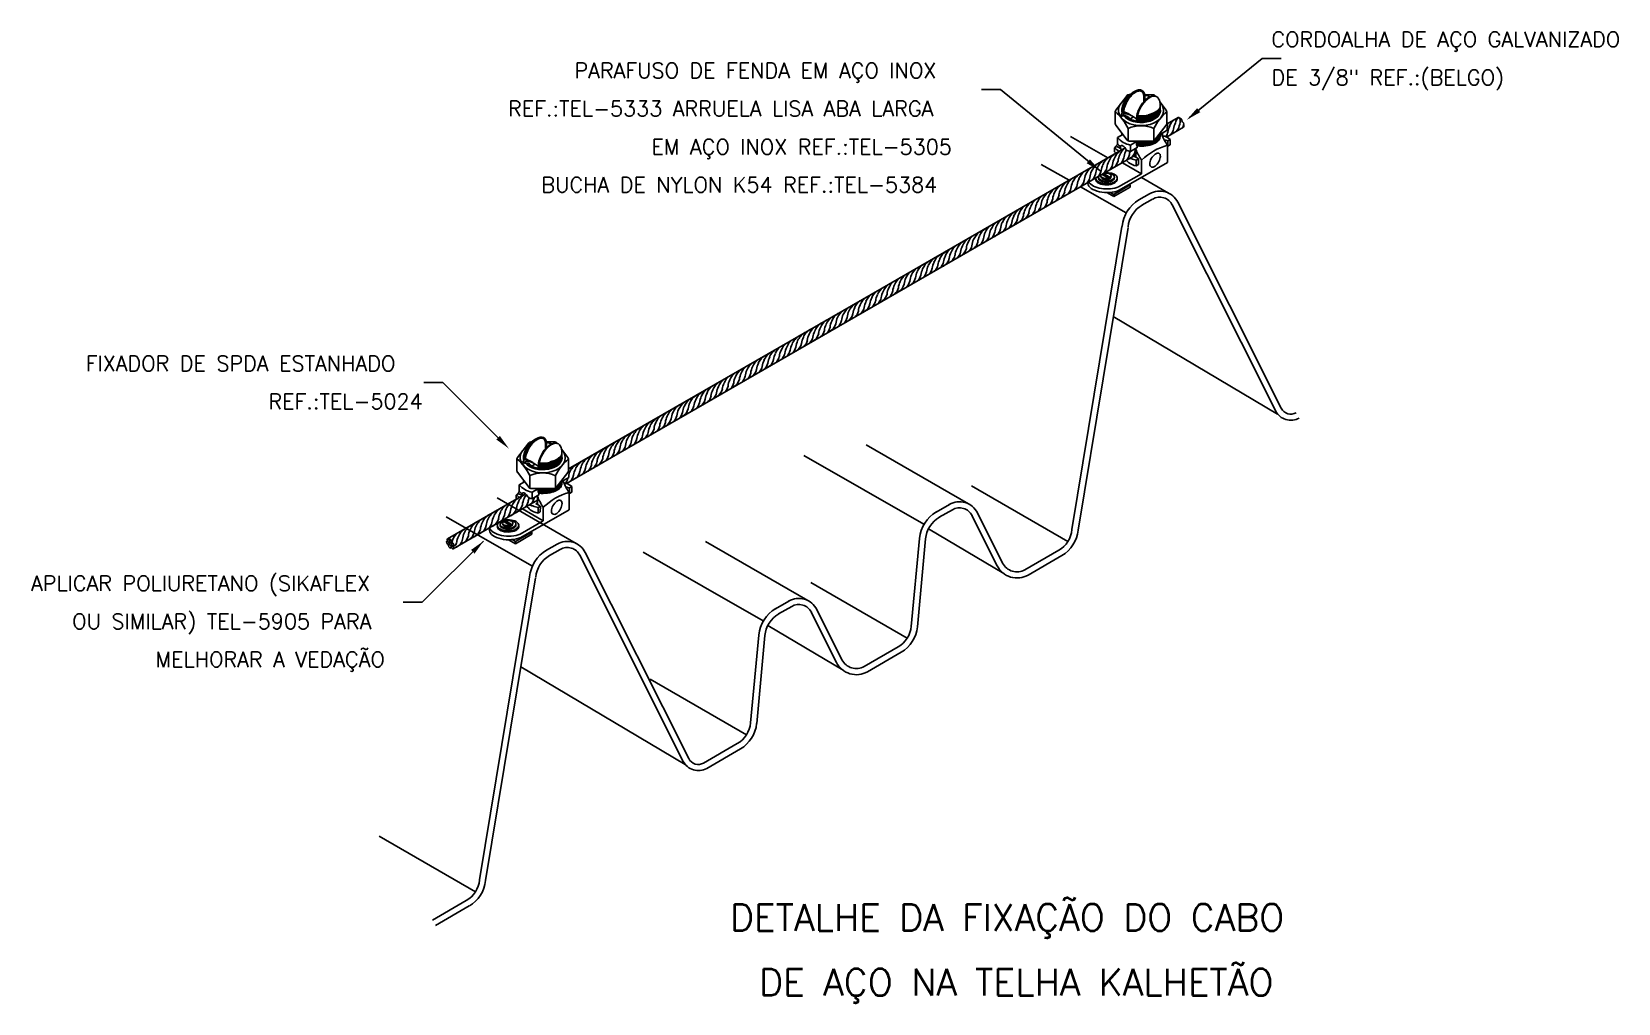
# Model space of a CAD drawing. Header units: millimetres. Extents: x -5647.9 to -5627.1, y -4713.6 to -4700.9.
import ezdxf
from ezdxf.enums import TextEntityAlignment as Align

# ---------------------------------------------------------------- set-up
doc = ezdxf.new("R2010")
doc.units = ezdxf.units.MM
doc.header["$LTSCALE"] = 10
doc.layers.add('Termotécnica', color=7, linetype='Continuous')
doc.styles.add('r140', font='romans.shx')
doc.styles.add('r80', font='romans.shx')

msp = doc.modelspace()

# ---------------------------------------------------------------- linework, layer by layer
at = {"layer": 'Termotécnica', "color": 2}
for p, q in [((-5631.764, -4701.211), (-5632.719, -4701.99)), ((-5631.764, -4701.211), (-5631.514, -4701.211)), ((-5635.197, -4701.619), (-5635.447, -4701.619)), ((-5635.197, -4701.619), (-5633.889, -4702.687)), ((-5633.317, -4701.78), (-5633.316, -4701.718)), ((-5633.303, -4701.764), (-5633.303, -4701.718)), ((-5633.604, -4701.879), (-5633.604, -4701.912)), ((-5633.594, -4701.925), (-5633.594, -4701.909)), ((-5633.404, -4702.011), (-5633.411, -4702.019)), ((-5633.411, -4702.047), (-5633.41, -4702.015)), ((-5633.404, -4701.979), (-5633.41, -4701.986)), ((-5633.41, -4701.986), (-5633.404, -4701.995)), ((-5633.404, -4701.995), (-5633.41, -4702.002)), ((-5633.41, -4702.002), (-5633.404, -4702.011)), ((-5633.408, -4701.97), (-5633.404, -4701.979)), ((-5633.009, -4702.068), (-5632.864, -4701.984)), ((-5633.411, -4702.019), (-5633.404, -4702.027)), ((-5633.404, -4702.027), (-5633.41, -4702.035)), ((-5633.41, -4702.035), (-5633.404, -4702.044)), ((-5633.404, -4702.044), (-5633.407, -4702.047)), ((-5633.018, -4702.242), (-5632.793, -4702.112)), ((-5636.862, -4704.289), (-5633.56, -4702.385)), ((-5633.69, -4702.378), (-5633.69, -4702.371)), ((-5633.623, -4702.391), (-5633.623, -4702.365)), ((-5633.421, -4702.507), (-5633.421, -4702.399)), ((-5633.411, -4702.297), (-5633.411, -4702.339)), ((-5633.405, -4702.303), (-5633.411, -4702.31)), ((-5633.411, -4702.31), (-5633.405, -4702.319)), ((-5633.405, -4702.319), (-5633.411, -4702.327)), ((-5633.411, -4702.327), (-5633.405, -4702.335)), ((-5633.411, -4702.339), (-5633.403, -4702.36)), ((-5633.405, -4702.335), (-5633.41, -4702.343)), ((-5633.41, -4702.343), (-5633.405, -4702.352)), ((-5633.409, -4702.297), (-5633.404, -4702.303)), ((-5633.405, -4702.352), (-5633.406, -4702.353)), ((-5633.403, -4702.36), (-5633.403, -4702.382)), ((-5633.006, -4702.577), (-5633.006, -4702.35)), ((-5636.868, -4704.465), (-5633.421, -4702.474)), ((-5633.64, -4702.941), (-5633.006, -4702.577)), ((-5633.345, -4702.724), (-5633.596, -4702.579)), ((-5633.345, -4702.724), (-5633.345, -4702.545)), ((-5634.05, -4702.841), (-5634.05, -4702.851)), ((-5633.947, -4702.805), (-5633.947, -4702.79)), ((-5633.879, -4702.756), (-5633.872, -4702.778)), ((-5633.778, -4702.781), (-5633.862, -4702.733)), ((-5633.845, -4702.729), (-5633.858, -4702.735)), ((-5633.845, -4702.722), (-5633.845, -4702.729)), ((-5633.757, -4702.78), (-5633.845, -4702.729)), ((-5633.757, -4702.771), (-5633.843, -4702.722)), ((-5633.757, -4702.78), (-5633.778, -4702.79)), ((-5633.778, -4702.781), (-5633.778, -4702.79)), ((-5633.757, -4702.771), (-5633.757, -4702.78)), ((-5633.744, -4702.757), (-5633.75, -4702.775)), ((-5633.664, -4702.787), (-5633.664, -4702.801)), ((-5633.646, -4702.895), (-5633.345, -4702.724)), ((-5640.865, -4706.596), (-5636.862, -4704.289)), ((-5640.756, -4706.709), (-5636.868, -4704.465)), ((-5642.513, -4705.461), (-5642.763, -4705.461)), ((-5642.513, -4705.461), (-5641.788, -4706.187)), ((-5641.167, -4706.334), (-5641.166, -4706.272)), ((-5641.153, -4706.319), (-5641.152, -4706.272)), ((-5641.454, -4706.433), (-5641.454, -4706.466)), ((-5641.444, -4706.48), (-5641.444, -4706.463)), ((-5641.254, -4706.565), (-5641.261, -4706.573)), ((-5641.261, -4706.573), (-5641.254, -4706.582)), ((-5641.254, -4706.533), (-5641.26, -4706.54)), ((-5641.26, -4706.54), (-5641.254, -4706.549)), ((-5641.254, -4706.549), (-5641.26, -4706.557)), ((-5641.26, -4706.557), (-5641.254, -4706.565)), ((-5641.26, -4706.601), (-5641.26, -4706.57)), ((-5641.254, -4706.582), (-5641.26, -4706.589)), ((-5641.26, -4706.589), (-5641.254, -4706.598)), ((-5641.258, -4706.524), (-5641.254, -4706.533)), ((-5641.254, -4706.598), (-5641.257, -4706.601)), ((-5640.89, -4706.787), (-5640.756, -4706.709)), ((-5642.452, -4707.513), (-5641.427, -4706.921)), ((-5641.763, -4707.291), (-5641.271, -4707.007)), ((-5641.539, -4706.932), (-5641.539, -4706.926)), ((-5641.473, -4706.945), (-5641.473, -4706.919)), ((-5641.271, -4707.061), (-5641.271, -4706.953)), ((-5641.261, -4706.851), (-5641.261, -4706.893)), ((-5641.255, -4706.857), (-5641.261, -4706.865)), ((-5641.261, -4706.865), (-5641.255, -4706.873)), ((-5641.255, -4706.873), (-5641.261, -4706.881)), ((-5641.261, -4706.881), (-5641.255, -4706.89)), ((-5641.261, -4706.893), (-5641.253, -4706.914)), ((-5641.255, -4706.89), (-5641.26, -4706.897)), ((-5641.26, -4706.897), (-5641.255, -4706.906)), ((-5641.259, -4706.851), (-5641.254, -4706.857)), ((-5641.255, -4706.906), (-5641.255, -4706.907)), ((-5641.253, -4706.914), (-5641.253, -4706.936)), ((-5640.856, -4707.131), (-5640.856, -4706.904)), ((-5641.49, -4707.495), (-5640.856, -4707.131)), ((-5641.195, -4707.278), (-5641.468, -4707.12)), ((-5641.195, -4707.278), (-5641.195, -4707.099)), ((-5642.376, -4707.644), (-5641.763, -4707.291)), ((-5641.899, -4707.369), (-5641.9, -4707.405)), ((-5641.797, -4707.359), (-5641.797, -4707.344)), ((-5641.729, -4707.31), (-5641.722, -4707.332)), ((-5641.628, -4707.335), (-5641.716, -4707.284)), ((-5641.695, -4707.283), (-5641.708, -4707.289)), ((-5641.607, -4707.326), (-5641.695, -4707.275)), ((-5641.695, -4707.275), (-5641.695, -4707.283)), ((-5641.607, -4707.334), (-5641.695, -4707.283)), ((-5641.607, -4707.334), (-5641.628, -4707.344)), ((-5641.628, -4707.335), (-5641.628, -4707.344)), ((-5641.607, -4707.326), (-5641.607, -4707.334)), ((-5641.594, -4707.311), (-5641.6, -4707.33)), ((-5641.514, -4707.341), (-5641.514, -4707.355)), ((-5641.496, -4707.449), (-5641.195, -4707.278)), ((-5642.782, -4708.345), (-5641.978, -4707.541)), ((-5642.782, -4708.345), (-5643.032, -4708.345))]:
    msp.add_line(p, q, dxfattribs=at)
at = {"layer": 'Termotécnica', "color": 1}
for p, q in [((-5633.536, -4701.699), (-5633.684, -4701.89)), ((-5633.497, -4701.686), (-5633.509, -4701.686)), ((-5633.305, -4701.686), (-5633.195, -4701.687)), ((-5633.168, -4701.7), (-5633.163, -4701.707)), ((-5633.103, -4701.785), (-5633.021, -4701.891)), ((-5633.691, -4701.91), (-5633.691, -4702.065)), ((-5633.598, -4701.962), (-5633.598, -4701.971)), ((-5633.592, -4701.905), (-5633.585, -4701.901)), ((-5633.541, -4701.927), (-5633.585, -4701.901)), ((-5633.5, -4702.007), (-5633.451, -4701.979)), ((-5633.41, -4702.002), (-5633.451, -4701.979)), ((-5633.014, -4701.912), (-5633.015, -4702.067)), ((-5633.532, -4702.284), (-5633.684, -4702.086)), ((-5633.59, -4702.209), (-5633.661, -4702.25)), ((-5633.522, -4702.129), (-5633.522, -4702.292)), ((-5633.184, -4702.13), (-5633.184, -4702.293)), ((-5633.022, -4702.087), (-5633.174, -4702.284)), ((-5633.101, -4702.207), (-5633.008, -4702.153)), ((-5633.007, -4702.069), (-5633.015, -4702.074)), ((-5633.007, -4702.069), (-5633.008, -4702.153)), ((-5633.67, -4702.366), (-5633.7, -4702.384)), ((-5633.7, -4702.384), (-5633.7, -4702.438)), ((-5633.661, -4702.25), (-5633.662, -4702.333)), ((-5633.201, -4702.298), (-5633.506, -4702.297)), ((-5633.411, -4702.301), (-5633.492, -4702.348)), ((-5633.492, -4702.348), (-5633.492, -4702.432)), ((-5633.403, -4702.38), (-5633.492, -4702.432)), ((-5633.001, -4702.29), (-5633.002, -4702.363)), ((-5632.971, -4702.346), (-5633.002, -4702.363)), ((-5632.971, -4702.273), (-5633.001, -4702.29)), ((-5632.971, -4702.273), (-5632.971, -4702.346)), ((-5633.443, -4702.498), (-5633.421, -4702.485)), ((-5633.384, -4702.529), (-5633.414, -4702.546)), ((-5633.414, -4702.546), (-5633.414, -4702.62)), ((-5633.384, -4702.602), (-5633.414, -4702.62)), ((-5633.384, -4702.529), (-5633.384, -4702.602)), ((-5633.709, -4703.023), (-5633.8, -4702.97)), ((-5633.709, -4702.995), (-5633.755, -4702.968)), ((-5633.709, -4702.995), (-5633.493, -4702.87)), ((-5633.709, -4703.023), (-5633.493, -4702.898)), ((-5633.709, -4702.995), (-5633.709, -4703.023)), ((-5633.493, -4702.87), (-5633.505, -4702.863)), ((-5633.493, -4702.87), (-5633.493, -4702.898)), ((-5641.386, -4706.253), (-5641.534, -4706.444)), ((-5641.347, -4706.24), (-5641.359, -4706.24)), ((-5641.155, -4706.24), (-5641.045, -4706.241)), ((-5641.018, -4706.254), (-5641.013, -4706.261)), ((-5640.953, -4706.339), (-5640.871, -4706.445)), ((-5641.541, -4706.465), (-5641.541, -4706.62)), ((-5641.448, -4706.517), (-5641.448, -4706.525)), ((-5641.442, -4706.46), (-5641.435, -4706.456)), ((-5641.391, -4706.481), (-5641.435, -4706.456)), ((-5641.35, -4706.561), (-5641.301, -4706.533)), ((-5641.26, -4706.557), (-5641.301, -4706.533)), ((-5640.864, -4706.466), (-5640.865, -4706.621)), ((-5641.382, -4706.838), (-5641.534, -4706.64)), ((-5641.511, -4706.804), (-5641.512, -4706.888)), ((-5641.44, -4706.763), (-5641.511, -4706.804)), ((-5641.372, -4706.683), (-5641.372, -4706.847)), ((-5641.034, -4706.684), (-5641.034, -4706.847)), ((-5640.872, -4706.641), (-5641.024, -4706.839)), ((-5640.951, -4706.761), (-5640.858, -4706.707)), ((-5640.857, -4706.623), (-5640.865, -4706.628)), ((-5640.857, -4706.623), (-5640.858, -4706.707)), ((-5641.52, -4706.921), (-5641.55, -4706.938)), ((-5641.55, -4706.938), (-5641.55, -4706.992)), ((-5641.051, -4706.852), (-5641.356, -4706.851)), ((-5641.261, -4706.855), (-5641.342, -4706.902)), ((-5641.342, -4706.902), (-5641.342, -4706.986)), ((-5641.253, -4706.934), (-5641.342, -4706.986)), ((-5640.851, -4706.844), (-5640.852, -4706.918)), ((-5640.821, -4706.9), (-5640.852, -4706.918)), ((-5640.821, -4706.827), (-5640.851, -4706.844)), ((-5640.821, -4706.827), (-5640.821, -4706.9)), ((-5641.293, -4707.052), (-5641.272, -4707.04)), ((-5641.233, -4707.083), (-5641.264, -4707.1)), ((-5641.264, -4707.1), (-5641.264, -4707.174)), ((-5641.234, -4707.156), (-5641.264, -4707.174)), ((-5641.233, -4707.083), (-5641.234, -4707.156)), ((-5641.559, -4707.549), (-5641.343, -4707.424)), ((-5641.343, -4707.424), (-5641.355, -4707.417)), ((-5641.343, -4707.424), (-5641.343, -4707.452)), ((-5641.559, -4707.577), (-5641.649, -4707.525)), ((-5641.559, -4707.549), (-5641.605, -4707.522)), ((-5641.559, -4707.577), (-5641.343, -4707.452)), ((-5641.559, -4707.549), (-5641.559, -4707.577))]:
    msp.add_line(p, q, dxfattribs=at)
at = {"layer": 'Termotécnica', "color": 3}
for p, q in [((-5633.789, -4702.517), (-5634.276, -4702.236)), ((-5634.296, -4702.81), (-5634.661, -4702.601)), ((-5632.991, -4702.978), (-5633.347, -4702.772)), ((-5633.547, -4703.238), (-5634.148, -4702.894)), ((-5633.38, -4703.067), (-5633.24, -4702.986)), ((-5633.34, -4703.136), (-5633.2, -4703.056)), ((-5632.943, -4703.133), (-5631.585, -4705.836)), ((-5632.871, -4703.097), (-5631.514, -4705.8)), ((-5633.602, -4703.414), (-5634.259, -4707.392)), ((-5633.523, -4703.427), (-5634.179, -4707.399)), ((-5631.563, -4705.879), (-5633.716, -4704.598)), ((-5635.618, -4707.053), (-5636.957, -4706.28)), ((-5636.2, -4707.322), (-5637.775, -4706.421)), ((-5640.763, -4707.573), (-5641.8, -4706.975)), ((-5634.313, -4707.548), (-5635.577, -4706.818)), ((-5636.04, -4707.161), (-5635.867, -4707.061)), ((-5636, -4707.23), (-5635.827, -4707.131)), ((-5635.57, -4707.208), (-5635.239, -4707.866)), ((-5635.498, -4707.172), (-5635.168, -4707.83)), ((-5641.346, -4707.866), (-5642.47, -4707.223)), ((-5635.154, -4707.967), (-5636.141, -4707.38)), ((-5635.154, -4707.967), (-5636.141, -4707.38)), ((-5641.152, -4707.662), (-5641.012, -4707.582)), ((-5637.726, -4708.321), (-5639.065, -4707.548)), ((-5636.26, -4707.507), (-5636.367, -4708.66)), ((-5636.18, -4707.514), (-5636.287, -4708.667)), ((-5641.112, -4707.732), (-5640.972, -4707.651)), ((-5640.715, -4707.728), (-5639.358, -4710.431)), ((-5640.644, -4707.692), (-5639.286, -4710.395)), ((-5638.308, -4708.589), (-5639.883, -4707.689)), ((-5634.875, -4707.918), (-5634.432, -4707.663)), ((-5634.835, -4707.987), (-5634.392, -4707.732)), ((-5641.374, -4708.009), (-5642.031, -4711.987)), ((-5641.295, -4708.022), (-5641.952, -4711.994)), ((-5636.421, -4708.816), (-5637.685, -4708.086)), ((-5638.148, -4708.429), (-5637.975, -4708.329)), ((-5638.108, -4708.498), (-5637.935, -4708.398)), ((-5637.606, -4708.44), (-5637.276, -4709.098)), ((-5637.262, -4709.235), (-5638.249, -4708.648)), ((-5637.262, -4709.235), (-5638.249, -4708.648)), ((-5637.678, -4708.475), (-5637.347, -4709.134)), ((-5638.368, -4708.774), (-5638.475, -4709.927)), ((-5638.288, -4708.782), (-5638.395, -4709.935)), ((-5636.983, -4709.186), (-5636.54, -4708.93)), ((-5636.943, -4709.255), (-5636.5, -4709)), ((-5639.335, -4710.474), (-5641.489, -4709.193)), ((-5638.529, -4710.084), (-5639.793, -4709.354)), ((-5639.091, -4710.454), (-5638.649, -4710.198)), ((-5639.051, -4710.523), (-5638.609, -4710.267)), ((-5642.085, -4712.143), (-5643.35, -4711.413)), ((-5642.647, -4712.513), (-5642.205, -4712.258)), ((-5642.607, -4712.582), (-5642.165, -4712.327))]:
    msp.add_line(p, q, dxfattribs=at)
at = {"layer": 'Termotécnica', "color": 2}
for centre, radius, start, end in [((-5633.285, -4701.929), 0.323, 114.8178, 171.0113), ((-5633.188, -4701.829), 0.125, 80.4347, 122.5602), ((-5633.235, -4701.812), 0.135, 353.7469, 32.7131), ((-5632.879, -4702.926), 0.749, 105.679, 107.2389), ((-5632.44, -4701.963), 0.686, 200.5941, 214.3721), ((-5633.748, -4702.293), 0.0974, 306.57, 334.0885), ((-5632.865, -4702.973), 0.799, 132.2425, 134.0553), ((-5632.779, -4702.158), 0.686, 200.5941, 214.3721), ((-5632.789, -4703.119), 0.799, 105.7036, 134.0553), ((-5641.135, -4706.483), 0.323, 114.8178, 171.0113), ((-5641.038, -4706.383), 0.125, 80.4347, 122.5602), ((-5641.085, -4706.366), 0.135, 353.7469, 32.7131), ((-5640.729, -4707.48), 0.749, 105.679, 107.2389), ((-5640.29, -4706.517), 0.686, 200.5941, 214.3721), ((-5641.597, -4706.847), 0.0974, 306.57, 334.0885), ((-5640.715, -4707.527), 0.799, 132.2425, 134.0553), ((-5640.629, -4706.712), 0.686, 200.5941, 214.3721), ((-5640.639, -4707.673), 0.799, 105.7036, 134.0553)]:
    msp.add_arc(centre, radius, start, end, dxfattribs=at)
at = {"layer": 'Termotécnica', "color": 1}
for centre, radius, start, end in [((-5633.51, -4701.72), 0.0335, 89.8794, 142.2859), ((-5633.195, -4701.72), 0.0335, 37.4729, 89.8794), ((-5633.657, -4701.91), 0.0335, 142.2859, 179.8794), ((-5634.118, -4702.411), 0.659, 25.3294, 49.6164), ((-5633.57, -4701.965), 0.0458, 82.8093, 148.7456), ((-5633.554, -4701.991), 0.0526, 87.9644, 146.4911), ((-5633.566, -4702.037), 0.0735, 24.5376, 115.2619), ((-5633.622, -4702.141), 0.23, 52.8622, 75.4375), ((-5633.572, -4702.137), 0.199, 52.5351, 84.1958), ((-5632.59, -4702.414), 0.659, 130.1424, 154.4295), ((-5633.048, -4701.912), 0.0335, 359.8794, 37.4729), ((-5632.77, -4702.185), 0.225, 131.0525, 156.7272), ((-5632.704, -4702.113), 0.205, 141.0764, 163.9173), ((-5633.005, -4702.033), 0.166, 338.167, 11.8711), ((-5633.657, -4702.066), 0.0335, 179.8794, 217.4729), ((-5633.354, -4702.51), 0.416, 65.9207, 113.8382), ((-5633.043, -4702.189), 0.0421, 208.1542, 269.4562), ((-5632.838, -4702.249), 0.238, 173.3417, 174.0868), ((-5632.838, -4702.249), 0.238, 165.1845, 172.2717), ((-5633.151, -4702.142), 0.155, 322.1828, 346.8088), ((-5633.048, -4702.067), 0.0335, 322.2859, 359.8794), ((-5633.242, -4702.279), 0.315, 41.7743, 43.6861), ((-5632.815, -4702.252), 0.261, 129.6767, 137.721), ((-5632.763, -4702.202), 0.238, 153.652, 174.0868), ((-5633.076, -4702.102), 0.155, 314.9597, 346.8088), ((-5632.688, -4702.162), 0.238, 153.652, 174.0868), ((-5633.002, -4702.06), 0.155, 314.8273, 346.8088), ((-5632.947, -4702.05), 0.157, 333.7199, 347.68), ((-5633.465, -4702.627), 0.261, 130.1467, 155.4443), ((-5633.448, -4702.122), 0.362, 226.1843, 238.4186), ((-5633.722, -4702.526), 0.168, 43.9771, 71.7481), ((-5633.579, -4702.273), 0.102, 216.2869, 244.5481), ((-5633.427, -4702.04), 0.315, 221.7743, 257.9845), ((-5633.424, -4702.563), 0.225, 129.4442, 156.7272), ((-5633.318, -4702.543), 0.261, 149.5723, 155.4443), ((-5633.483, -4702.335), 0.0968, 228.5657, 264.2931), ((-5633.506, -4702.263), 0.0335, 217.4729, 269.8794), ((-5633.58, -4702.391), 0.155, 298.3116, 346.8088), ((-5633.268, -4702.498), 0.238, 163.7777, 174.0868), ((-5633.193, -4702.451), 0.238, 165.8593, 174.0868), ((-5633.193, -4702.451), 0.238, 153.652, 154.4005), ((-5633.201, -4702.264), 0.0335, 269.8794, 322.2859), ((-5632.971, -4702.067), 0.225, 249.8531, 262.2421), ((-5633.106, -4702.424), 0.203, 48.3093, 71.8552), ((-5632.971, -4702.137), 0.228, 261.1182, 262.1726), ((-5633.763, -4702.8), 0.261, 129.4816, 155.4443), ((-5633.689, -4702.757), 0.261, 129.6767, 155.4443), ((-5633.638, -4702.707), 0.238, 153.652, 174.0868), ((-5633.644, -4702.69), 0.225, 129.9991, 156.7272), ((-5633.563, -4702.667), 0.238, 153.652, 174.0868), ((-5633.539, -4702.67), 0.261, 129.9607, 155.4443), ((-5633.876, -4702.565), 0.155, 311.8161, 346.8088), ((-5633.805, -4702.52), 0.155, 298.3116, 346.8088), ((-5633.489, -4702.625), 0.238, 153.652, 174.0868), ((-5633.542, -4702.306), 0.205, 219.8943, 226.9203), ((-5633.417, -4702.58), 0.238, 153.652, 174.0868), ((-5633.729, -4702.481), 0.155, 311.8161, 346.8088), ((-5633.342, -4702.541), 0.238, 153.652, 174.0868), ((-5633.656, -4702.438), 0.155, 311.8161, 346.8088), ((-5633.658, -4702.686), 0.178, 38.2783, 50.2226), ((-5633.388, -4702.413), 0.208, 231.1571, 262.8038), ((-5633.463, -4702.337), 0.189, 258.8811, 264.3625), ((-5633.383, -4702.323), 0.225, 244.1185, 262.2421), ((-5633.509, -4702.696), 0.209, 53.2005, 71.7256), ((-5634.168, -4703.033), 0.261, 129.9607, 155.4443), ((-5634.094, -4702.99), 0.261, 130.1467, 155.4443), ((-5634.036, -4702.94), 0.238, 153.652, 174.0868), ((-5634.012, -4702.943), 0.261, 129.9607, 155.4443), ((-5633.952, -4702.892), 0.238, 153.652, 174.0868), ((-5634.249, -4702.777), 0.155, 298.3116, 346.8088), ((-5633.929, -4702.894), 0.261, 130.1467, 155.4443), ((-5633.862, -4702.837), 0.238, 153.652, 174.0868), ((-5633.869, -4702.82), 0.225, 129.4442, 156.7272), ((-5634.174, -4702.737), 0.155, 311.8161, 346.8088), ((-5633.787, -4702.797), 0.238, 153.652, 174.0868), ((-5634.1, -4702.694), 0.155, 311.8161, 346.8088), ((-5634.025, -4702.647), 0.155, 298.3116, 346.8088), ((-5633.713, -4702.754), 0.238, 153.652, 174.0868), ((-5633.95, -4702.608), 0.155, 311.8161, 346.8088), ((-5634.48, -4703.212), 0.261, 129.9607, 155.4443), ((-5634.406, -4703.17), 0.261, 130.1467, 155.4443), ((-5634.348, -4703.12), 0.238, 153.652, 174.0868), ((-5634.324, -4703.122), 0.261, 129.9607, 155.4443), ((-5634.661, -4703.017), 0.155, 311.8161, 346.8088), ((-5634.274, -4703.077), 0.238, 153.652, 174.0868), ((-5634.25, -4703.08), 0.261, 130.1467, 155.4443), ((-5634.579, -4702.97), 0.155, 311.8161, 346.8088), ((-5634.192, -4703.03), 0.238, 153.652, 174.0868), ((-5634.505, -4702.927), 0.155, 311.8161, 346.8088), ((-5634.118, -4702.987), 0.238, 153.652, 174.0868), ((-5634.423, -4702.88), 0.155, 311.8161, 346.8088), ((-5634.34, -4702.832), 0.155, 311.8161, 346.8088), ((-5634.86, -4703.432), 0.261, 129.4816, 155.4443), ((-5634.786, -4703.389), 0.261, 129.6767, 155.4443), ((-5634.735, -4703.339), 0.238, 153.652, 174.0868), ((-5634.741, -4703.322), 0.225, 129.9991, 156.7272), ((-5634.659, -4703.3), 0.238, 153.652, 174.0868), ((-5634.636, -4703.302), 0.261, 129.9607, 155.4443), ((-5634.973, -4703.197), 0.155, 311.8161, 346.8088), ((-5634.586, -4703.257), 0.238, 153.652, 174.0868), ((-5634.562, -4703.259), 0.261, 130.1467, 155.4443), ((-5634.891, -4703.15), 0.155, 311.8161, 346.8088), ((-5634.504, -4703.21), 0.238, 153.652, 174.0868), ((-5634.817, -4703.107), 0.155, 311.8161, 346.8088), ((-5634.43, -4703.167), 0.238, 153.652, 174.0868), ((-5634.735, -4703.06), 0.155, 311.8161, 346.8088), ((-5635.234, -4703.648), 0.261, 128.6616, 155.4443), ((-5635.19, -4703.582), 0.225, 128.855, 156.7272), ((-5635.108, -4703.559), 0.238, 153.652, 174.0868), ((-5635.084, -4703.562), 0.261, 128.9773, 155.4443), ((-5635.346, -4703.409), 0.155, 298.3116, 346.8088), ((-5635.034, -4703.516), 0.238, 153.652, 174.0868), ((-5635.01, -4703.519), 0.261, 129.183, 155.4443), ((-5634.959, -4703.469), 0.238, 153.652, 174.0868), ((-5634.965, -4703.452), 0.225, 129.4442, 156.7272), ((-5635.271, -4703.37), 0.155, 311.8161, 346.8088), ((-5634.884, -4703.429), 0.238, 153.652, 174.0868), ((-5635.197, -4703.327), 0.155, 311.8161, 346.8088), ((-5635.122, -4703.279), 0.155, 298.3116, 346.8088), ((-5634.81, -4703.387), 0.238, 153.652, 174.0868), ((-5635.047, -4703.24), 0.155, 311.8161, 346.8088), ((-5635.638, -4703.841), 0.225, 127.5417, 156.7272), ((-5635.533, -4703.821), 0.261, 127.8737, 155.4443), ((-5635.482, -4703.776), 0.238, 153.652, 174.0868), ((-5635.459, -4703.778), 0.261, 128.1071, 155.4443), ((-5635.407, -4703.728), 0.238, 153.652, 174.0868), ((-5635.414, -4703.711), 0.225, 128.2243, 156.7272), ((-5635.722, -4703.632), 0.155, 311.8161, 346.8088), ((-5635.335, -4703.692), 0.238, 153.652, 174.0868), ((-5635.311, -4703.694), 0.261, 128.6616, 155.4443), ((-5635.646, -4703.586), 0.155, 311.8161, 346.8088), ((-5635.57, -4703.539), 0.155, 298.3116, 346.8088), ((-5635.258, -4703.646), 0.238, 153.652, 174.0868), ((-5635.183, -4703.599), 0.238, 153.652, 174.0868), ((-5635.495, -4703.499), 0.155, 311.8161, 346.8088), ((-5635.422, -4703.456), 0.155, 311.8161, 346.8088), ((-5635.981, -4704.08), 0.261, 126.5902, 155.4443), ((-5635.907, -4704.037), 0.261, 126.8669, 155.4443), ((-5635.855, -4703.988), 0.238, 153.652, 174.0868), ((-5635.862, -4703.971), 0.225, 126.7916, 156.7272), ((-5635.78, -4703.948), 0.238, 153.652, 174.0868), ((-5635.757, -4703.951), 0.261, 127.2601, 155.4443), ((-5636.094, -4703.845), 0.155, 311.8161, 346.8088), ((-5636.019, -4703.798), 0.155, 298.3116, 346.8088), ((-5635.706, -4703.905), 0.238, 153.652, 174.0868), ((-5635.683, -4703.908), 0.261, 127.5124, 155.4443), ((-5635.631, -4703.858), 0.238, 153.652, 174.0868), ((-5635.944, -4703.758), 0.155, 311.8161, 346.8088), ((-5635.556, -4703.818), 0.238, 153.652, 174.0868), ((-5635.87, -4703.716), 0.155, 311.8161, 346.8088), ((-5635.795, -4703.668), 0.155, 298.3116, 346.8088), ((-5636.349, -4704.289), 0.261, 129.4816, 155.4443), ((-5636.275, -4704.246), 0.261, 129.6767, 155.4443), ((-5636.224, -4704.196), 0.238, 153.652, 174.0868), ((-5636.231, -4704.179), 0.225, 129.9991, 156.7272), ((-5636.149, -4704.157), 0.238, 153.652, 174.0868), ((-5636.125, -4704.159), 0.261, 129.9607, 155.4443), ((-5636.462, -4704.054), 0.155, 311.8161, 346.8088), ((-5636.075, -4704.114), 0.238, 153.652, 174.0868), ((-5636.392, -4704.018), 0.155, 311.8161, 346.8088), ((-5636.051, -4704.116), 0.261, 130.1467, 155.4443), ((-5636.004, -4704.078), 0.238, 153.652, 174.0868), ((-5636.318, -4703.975), 0.155, 311.8161, 346.8088), ((-5636.243, -4703.928), 0.155, 298.3116, 346.8088), ((-5635.931, -4704.035), 0.238, 153.652, 174.0868), ((-5636.168, -4703.888), 0.155, 311.8161, 346.8088), ((-5636.724, -4704.505), 0.261, 128.6616, 155.4443), ((-5636.679, -4704.439), 0.225, 128.855, 156.7272), ((-5636.574, -4704.418), 0.261, 128.9773, 155.4443), ((-5636.836, -4704.266), 0.155, 298.3116, 346.8088), ((-5636.523, -4704.373), 0.238, 153.652, 174.0868), ((-5636.5, -4704.376), 0.261, 129.183, 155.4443), ((-5636.448, -4704.326), 0.238, 153.652, 174.0868), ((-5636.455, -4704.309), 0.225, 129.4442, 156.7272), ((-5636.761, -4704.226), 0.155, 311.8161, 346.8088), ((-5636.373, -4704.286), 0.238, 153.652, 174.0868), ((-5636.687, -4704.184), 0.155, 311.8161, 346.8088), ((-5636.611, -4704.136), 0.155, 298.3116, 346.8088), ((-5636.299, -4704.243), 0.238, 153.652, 174.0868), ((-5636.536, -4704.097), 0.155, 311.8161, 346.8088), ((-5637.022, -4704.678), 0.261, 127.8737, 155.4443), ((-5636.948, -4704.635), 0.261, 128.1071, 155.4443), ((-5636.896, -4704.585), 0.238, 153.652, 174.0868), ((-5636.903, -4704.568), 0.225, 128.2243, 156.7272), ((-5636.824, -4704.549), 0.238, 153.652, 174.0868), ((-5636.8, -4704.551), 0.261, 128.6616, 155.4443), ((-5637.135, -4704.443), 0.155, 311.8161, 346.8088), ((-5637.06, -4704.396), 0.155, 298.3116, 346.8088), ((-5636.747, -4704.503), 0.238, 153.652, 174.0868), ((-5636.672, -4704.455), 0.238, 153.652, 174.0868), ((-5636.985, -4704.356), 0.155, 311.8161, 346.8088), ((-5636.597, -4704.416), 0.238, 153.652, 174.0868), ((-5636.911, -4704.313), 0.155, 311.8161, 346.8088), ((-5637.396, -4704.894), 0.261, 126.8669, 155.4443), ((-5637.351, -4704.828), 0.225, 126.7916, 156.7272), ((-5637.27, -4704.805), 0.238, 153.652, 174.0868), ((-5637.246, -4704.807), 0.261, 127.2601, 155.4443), ((-5637.508, -4704.655), 0.155, 298.3116, 346.8088), ((-5637.196, -4704.762), 0.238, 153.652, 174.0868), ((-5637.172, -4704.765), 0.261, 127.5124, 155.4443), ((-5637.12, -4704.715), 0.238, 153.652, 174.0868), ((-5637.127, -4704.698), 0.225, 127.5417, 156.7272), ((-5637.433, -4704.615), 0.155, 311.8161, 346.8088), ((-5637.045, -4704.675), 0.238, 153.652, 174.0868), ((-5637.359, -4704.572), 0.155, 311.8161, 346.8088), ((-5637.284, -4704.525), 0.155, 298.3116, 346.8088), ((-5636.971, -4704.632), 0.238, 153.652, 174.0868), ((-5637.212, -4704.489), 0.155, 311.8161, 346.8088), ((-5637.764, -4705.105), 0.261, 130.1467, 155.4443), ((-5637.694, -4705.067), 0.261, 123.0374, 155.4443), ((-5637.644, -4705.021), 0.238, 153.652, 174.0868), ((-5637.62, -4705.024), 0.261, 123.0374, 155.4443), ((-5637.569, -4704.974), 0.238, 153.652, 174.0868), ((-5637.576, -4704.957), 0.225, 119.4577, 156.7272), ((-5637.881, -4704.875), 0.155, 311.8161, 346.8088), ((-5637.494, -4704.934), 0.238, 153.652, 174.0868), ((-5637.47, -4704.937), 0.261, 126.5902, 155.4443), ((-5637.807, -4704.832), 0.155, 311.8161, 346.8088), ((-5637.732, -4704.785), 0.155, 298.3116, 346.8088), ((-5637.42, -4704.892), 0.238, 153.652, 174.0868), ((-5637.345, -4704.844), 0.238, 153.652, 174.0868), ((-5637.657, -4704.745), 0.155, 311.8161, 346.8088), ((-5637.583, -4704.702), 0.155, 311.8161, 346.8088), ((-5638.167, -4705.298), 0.225, 129.4442, 156.7272), ((-5638.062, -4705.278), 0.261, 129.4816, 155.4443), ((-5638.011, -4705.232), 0.238, 153.652, 174.0868), ((-5637.988, -4705.235), 0.261, 129.6767, 155.4443), ((-5637.936, -4705.185), 0.238, 153.652, 174.0868), ((-5637.943, -4705.168), 0.225, 129.9991, 156.7272), ((-5638.249, -4705.086), 0.155, 311.8161, 346.8088), ((-5637.861, -4705.145), 0.238, 153.652, 174.0868), ((-5637.838, -4705.148), 0.261, 129.9607, 155.4443), ((-5638.175, -4705.043), 0.155, 311.8161, 346.8088), ((-5637.787, -4705.103), 0.238, 153.652, 174.0868), ((-5638.106, -4705.004), 0.155, 311.8161, 346.8088), ((-5637.718, -4705.064), 0.238, 153.652, 174.0868), ((-5638.032, -4704.961), 0.155, 311.8161, 346.8088), ((-5637.956, -4704.914), 0.155, 298.3116, 346.8088), ((-5638.51, -4705.537), 0.261, 128.4434, 155.4443), ((-5638.436, -4705.494), 0.261, 128.6616, 155.4443), ((-5638.385, -4705.444), 0.238, 153.652, 174.0868), ((-5638.391, -4705.427), 0.225, 128.855, 156.7272), ((-5638.31, -4705.405), 0.238, 153.652, 174.0868), ((-5638.286, -4705.407), 0.261, 128.9773, 155.4443), ((-5638.623, -4705.302), 0.155, 311.8161, 346.8088), ((-5638.548, -4705.255), 0.155, 298.3116, 346.8088), ((-5638.236, -4705.362), 0.238, 153.652, 174.0868), ((-5638.212, -4705.364), 0.261, 129.183, 155.4443), ((-5638.16, -4705.315), 0.238, 153.652, 174.0868), ((-5638.473, -4705.215), 0.155, 311.8161, 346.8088), ((-5638.085, -4705.275), 0.238, 153.652, 174.0868), ((-5638.399, -4705.172), 0.155, 311.8161, 346.8088), ((-5638.324, -4705.125), 0.155, 298.3116, 346.8088), ((-5638.885, -4705.753), 0.261, 127.5124, 155.4443), ((-5638.84, -4705.687), 0.225, 127.5417, 156.7272), ((-5638.734, -4705.667), 0.261, 127.8737, 155.4443), ((-5638.996, -4705.514), 0.155, 298.3116, 346.8088), ((-5638.684, -4705.621), 0.238, 153.652, 174.0868), ((-5638.66, -4705.624), 0.261, 128.1071, 155.4443), ((-5638.609, -4705.574), 0.238, 153.652, 174.0868), ((-5638.616, -4705.557), 0.225, 128.2243, 156.7272), ((-5638.921, -4705.474), 0.155, 311.8161, 346.8088), ((-5638.534, -4705.534), 0.238, 153.652, 174.0868), ((-5638.847, -4705.432), 0.155, 311.8161, 346.8088), ((-5638.772, -4705.384), 0.155, 298.3116, 346.8088), ((-5638.46, -4705.492), 0.238, 153.652, 174.0868), ((-5638.697, -4705.345), 0.155, 311.8161, 346.8088), ((-5639.288, -4705.946), 0.225, 119.4577, 156.7272), ((-5639.183, -4705.926), 0.261, 126.5902, 155.4443), ((-5639.109, -4705.883), 0.261, 126.8669, 155.4443), ((-5639.057, -4705.833), 0.238, 153.652, 174.0868), ((-5639.064, -4705.816), 0.225, 126.7916, 156.7272), ((-5638.982, -4705.794), 0.238, 153.652, 174.0868), ((-5638.958, -4705.796), 0.261, 127.2601, 155.4443), ((-5639.296, -4705.691), 0.155, 311.8161, 346.8088), ((-5639.221, -4705.644), 0.155, 298.3116, 346.8088), ((-5638.908, -4705.751), 0.238, 153.652, 174.0868), ((-5638.833, -4705.704), 0.238, 153.652, 174.0868), ((-5639.145, -4705.604), 0.155, 311.8161, 346.8088), ((-5638.758, -4705.664), 0.238, 153.652, 174.0868), ((-5639.072, -4705.561), 0.155, 311.8161, 346.8088), ((-5639.631, -4706.185), 0.261, 123.0374, 155.4443), ((-5639.557, -4706.142), 0.261, 123.0374, 155.4443), ((-5639.512, -4706.076), 0.225, 119.4577, 156.7272), ((-5639.43, -4706.053), 0.238, 153.652, 174.0868), ((-5639.407, -4706.056), 0.261, 123.0374, 155.4443), ((-5639.669, -4705.903), 0.155, 298.3116, 346.8088), ((-5639.356, -4706.01), 0.238, 153.652, 174.0868), ((-5639.333, -4706.013), 0.261, 123.0374, 155.4443), ((-5639.281, -4705.963), 0.238, 153.652, 174.0868), ((-5639.594, -4705.863), 0.155, 311.8161, 346.8088), ((-5639.206, -4705.923), 0.238, 153.652, 174.0868), ((-5639.52, -4705.821), 0.155, 311.8161, 346.8088), ((-5639.445, -4705.773), 0.155, 298.3116, 346.8088), ((-5639.132, -4705.88), 0.238, 153.652, 174.0868), ((-5639.37, -4705.734), 0.155, 311.8161, 346.8088), ((-5639.961, -4706.335), 0.225, 119.4577, 156.7272), ((-5639.855, -4706.315), 0.261, 123.0374, 155.4443), ((-5639.805, -4706.269), 0.238, 153.652, 174.0868), ((-5639.781, -4706.272), 0.261, 123.0374, 155.4443), ((-5639.73, -4706.222), 0.238, 153.652, 174.0868), ((-5639.736, -4706.205), 0.225, 119.4577, 156.7272), ((-5640.042, -4706.123), 0.155, 311.8161, 346.8088), ((-5639.655, -4706.183), 0.238, 153.652, 174.0868), ((-5639.968, -4706.08), 0.155, 311.8161, 346.8088), ((-5639.893, -4706.033), 0.155, 298.3116, 346.8088), ((-5639.581, -4706.14), 0.238, 153.652, 174.0868), ((-5639.505, -4706.093), 0.238, 153.652, 174.0868), ((-5639.818, -4705.993), 0.155, 311.8161, 346.8088), ((-5639.744, -4705.95), 0.155, 311.8161, 346.8088), ((-5641.359, -4706.274), 0.0335, 89.8794, 142.2859), ((-5641.045, -4706.274), 0.0335, 37.4729, 89.8794), ((-5640.303, -4706.574), 0.261, 123.0374, 155.4443), ((-5640.23, -4706.531), 0.261, 123.0374, 155.4443), ((-5640.178, -4706.482), 0.238, 153.652, 174.0868), ((-5640.185, -4706.465), 0.225, 119.4577, 156.7272), ((-5640.103, -4706.442), 0.238, 153.652, 174.0868), ((-5640.079, -4706.444), 0.261, 123.0374, 155.4443), ((-5640.417, -4706.339), 0.155, 311.8161, 346.8088), ((-5640.341, -4706.292), 0.155, 298.3116, 346.8088), ((-5640.029, -4706.399), 0.238, 153.652, 174.0868), ((-5640.005, -4706.402), 0.261, 123.0374, 155.4443), ((-5639.954, -4706.352), 0.238, 153.652, 174.0868), ((-5640.266, -4706.252), 0.155, 311.8161, 346.8088), ((-5639.879, -4706.312), 0.238, 153.652, 174.0868), ((-5640.192, -4706.21), 0.155, 311.8161, 346.8088), ((-5640.117, -4706.162), 0.155, 298.3116, 346.8088), ((-5641.507, -4706.465), 0.0335, 142.2859, 179.8794), ((-5641.967, -4706.965), 0.659, 25.3294, 49.6164), ((-5641.42, -4706.519), 0.0458, 82.8093, 148.7456), ((-5641.404, -4706.546), 0.0526, 87.9644, 146.4911), ((-5641.416, -4706.591), 0.0735, 24.5376, 115.2619), ((-5641.472, -4706.696), 0.23, 52.8622, 75.4375), ((-5641.422, -4706.691), 0.199, 52.5351, 84.1958), ((-5640.439, -4706.968), 0.659, 130.1424, 154.4295), ((-5640.898, -4706.466), 0.0335, 359.8794, 37.4729), ((-5640.72, -4706.774), 0.225, 119.4577, 130.037), ((-5640.643, -4706.73), 0.225, 119.4577, 156.7272), ((-5640.567, -4706.686), 0.225, 119.4577, 156.7272), ((-5640.79, -4706.551), 0.155, 298.3116, 346.8088), ((-5640.478, -4706.655), 0.238, 153.652, 174.0868), ((-5640.485, -4706.638), 0.225, 119.4577, 156.7272), ((-5640.402, -4706.611), 0.238, 153.652, 174.0868), ((-5640.409, -4706.594), 0.225, 119.4577, 156.7272), ((-5640.715, -4706.512), 0.155, 311.8161, 346.8088), ((-5640.327, -4706.572), 0.238, 153.652, 174.0868), ((-5640.641, -4706.469), 0.155, 311.8161, 346.8088), ((-5640.566, -4706.422), 0.155, 298.3116, 346.8088), ((-5640.253, -4706.529), 0.238, 153.652, 174.0868), ((-5640.491, -4706.382), 0.155, 311.8161, 346.8088), ((-5641.507, -4706.62), 0.0335, 179.8794, 217.4729), ((-5641.277, -4706.594), 0.315, 221.7743, 257.9845), ((-5641.204, -4707.064), 0.416, 65.9207, 113.8382), ((-5640.893, -4706.744), 0.0421, 208.1542, 269.4562), ((-5641.024, -4706.687), 0.155, 321.0855, 346.8088), ((-5640.956, -4706.978), 0.203, 48.3093, 71.8552), ((-5640.948, -4706.643), 0.155, 298.3116, 346.8088), ((-5640.637, -4706.747), 0.238, 172.6328, 174.0868), ((-5640.898, -4706.621), 0.0335, 322.2859, 359.8794), ((-5641.092, -4706.833), 0.315, 41.7743, 43.6861), ((-5640.637, -4706.747), 0.238, 153.652, 157.9025), ((-5640.56, -4706.703), 0.238, 153.652, 174.0868), ((-5640.866, -4706.595), 0.155, 298.3116, 346.8088), ((-5641.474, -4707.208), 0.225, 119.4577, 156.7272), ((-5641.369, -4707.188), 0.261, 123.0374, 155.4443), ((-5641.3, -4706.675), 0.361, 226.6123, 234.5654), ((-5641.315, -4707.117), 0.225, 119.838, 156.7272), ((-5641.563, -4707.059), 0.145, 50.6004, 72.5169), ((-5641.429, -4706.827), 0.102, 216.2869, 244.5481), ((-5641.232, -4707.089), 0.238, 153.652, 174.0868), ((-5641.239, -4707.073), 0.225, 141.6232, 156.7272), ((-5641.333, -4706.89), 0.0968, 228.5657, 264.2931), ((-5641.157, -4707.05), 0.238, 161.0872, 174.0868), ((-5641.356, -4706.818), 0.0335, 217.4729, 269.8794), ((-5641.466, -4706.944), 0.155, 311.8161, 346.8088), ((-5641.078, -4707.004), 0.238, 171.6739, 174.0868), ((-5641.051, -4706.818), 0.0335, 269.8794, 322.2859), ((-5640.821, -4706.621), 0.225, 249.8531, 262.2421), ((-5640.82, -4706.691), 0.228, 261.1182, 262.1726), ((-5641.79, -4707.39), 0.225, 119.4577, 156.7272), ((-5641.714, -4707.346), 0.225, 119.4577, 156.7272), ((-5641.632, -4707.324), 0.238, 153.652, 174.0868), ((-5641.608, -4707.326), 0.261, 123.0374, 155.4443), ((-5641.855, -4707.165), 0.155, 298.3116, 346.8088), ((-5641.544, -4707.269), 0.238, 153.652, 174.0868), ((-5641.551, -4707.252), 0.225, 119.4577, 156.7272), ((-5641.467, -4707.225), 0.238, 153.652, 174.0868), ((-5641.78, -4707.126), 0.155, 311.8161, 346.8088), ((-5641.392, -4707.185), 0.238, 153.652, 174.0868), ((-5641.696, -4707.074), 0.155, 298.3116, 346.8088), ((-5641.62, -4707.03), 0.155, 298.3116, 346.8088), ((-5641.308, -4707.133), 0.238, 153.652, 174.0868), ((-5641.545, -4706.99), 0.155, 311.8161, 346.8088), ((-5641.508, -4707.24), 0.178, 38.2783, 57.9796), ((-5641.313, -4706.891), 0.189, 249.5859, 264.3625), ((-5641.238, -4706.968), 0.208, 231.1571, 262.8038), ((-5641.233, -4706.877), 0.225, 244.1185, 262.2421), ((-5641.359, -4707.25), 0.209, 53.2005, 71.7256), ((-5642.101, -4707.57), 0.225, 119.4577, 156.7272), ((-5642.024, -4707.526), 0.225, 119.4577, 156.7272), ((-5641.941, -4707.499), 0.238, 153.652, 174.0868), ((-5641.948, -4707.482), 0.225, 119.4577, 156.7272), ((-5641.865, -4707.455), 0.238, 153.652, 174.0868), ((-5642.171, -4707.348), 0.155, 298.3116, 346.8088), ((-5641.872, -4707.438), 0.225, 119.4577, 156.7272), ((-5642.094, -4707.303), 0.155, 298.3116, 346.8088), ((-5641.783, -4707.407), 0.238, 153.652, 174.0868), ((-5641.707, -4707.363), 0.238, 153.652, 174.0868), ((-5642.019, -4707.264), 0.155, 311.8161, 346.8088), ((-5641.931, -4707.209), 0.155, 298.3116, 346.8088), ((-5642.193, -4707.566), 0.237, 162.0235, 171.091), ((-5642.157, -4707.601), 0.237, 138.8809, 171.091), ((-5642.393, -4707.552), 0.0625, 294.1701, 350.1196), ((-5642.405, -4707.483), 0.155, 298.3116, 346.8088), ((-5642.094, -4707.587), 0.238, 153.652, 174.0868), ((-5642.329, -4707.439), 0.155, 298.3116, 346.8088), ((-5642.018, -4707.543), 0.238, 153.652, 174.0868), ((-5642.253, -4707.395), 0.155, 298.3116, 346.8088)]:
    msp.add_arc(centre, radius, start, end, dxfattribs=at)
at = {"layer": 'Termotécnica', "color": 3}
for centre, radius, start, end in [((-5633.107, -4703.216), 0.265, 26.6706, 119.9959), ((-5633.107, -4703.216), 0.185, 26.6706, 119.9959), ((-5633.155, -4703.455), 0.448, 120.0072, 174.6862), ((-5633.155, -4703.455), 0.368, 120.0072, 174.6862), ((-5631.388, -4705.737), 0.22, 206.6638, 300.0024), ((-5631.388, -4705.737), 0.14, 206.6638, 300.0024), ((-5635.813, -4707.548), 0.448, 120.0072, 174.6862), ((-5635.735, -4707.29), 0.265, 26.6706, 119.9959), ((-5635.735, -4707.29), 0.185, 26.6706, 119.9959), ((-5635.813, -4707.548), 0.368, 120.0072, 174.6862), ((-5634.607, -4707.359), 0.35, 300.0024, 354.6881), ((-5634.607, -4707.359), 0.43, 300.0024, 354.6881), ((-5640.88, -4707.811), 0.265, 26.6706, 119.9959), ((-5640.88, -4707.811), 0.185, 26.6706, 119.9959), ((-5640.928, -4708.051), 0.448, 120.0072, 174.6862), ((-5640.928, -4708.051), 0.368, 120.0072, 174.6862), ((-5634.98, -4707.736), 0.21, 206.6638, 300.0024), ((-5634.98, -4707.736), 0.29, 206.6638, 300.0024), ((-5637.921, -4708.816), 0.448, 120.0072, 174.6862), ((-5637.843, -4708.558), 0.265, 26.6706, 119.9959), ((-5637.843, -4708.558), 0.185, 26.6706, 119.9959), ((-5637.921, -4708.816), 0.368, 120.0072, 174.6862), ((-5636.715, -4708.627), 0.35, 300.0024, 354.6881), ((-5636.715, -4708.627), 0.43, 300.0024, 354.6881), ((-5637.088, -4709.004), 0.29, 206.6638, 300.0024), ((-5637.088, -4709.004), 0.21, 206.6638, 300.0024), ((-5638.824, -4709.895), 0.35, 300.0024, 354.6881), ((-5638.824, -4709.895), 0.43, 300.0024, 354.6881), ((-5639.161, -4710.332), 0.22, 206.6638, 300.0024), ((-5639.161, -4710.332), 0.14, 206.6638, 300.0024), ((-5642.38, -4711.955), 0.35, 300.0024, 354.6881), ((-5642.38, -4711.955), 0.43, 300.0024, 354.6881)]:
    msp.add_arc(centre, radius, start, end, dxfattribs=at)
at = {"layer": 'Termotécnica', "color": 2}
for centre, major_axis, ratio, start_param, end_param in [((-5633.448, -4701.819), (0.11, 0.188), 0.509483, -0.753557, 2.340413), ((-5633.256, -4701.9), (0.115, 0.196), 0.529306, 0.834314, 2.464238), ((-5633.256, -4701.901), (0.11, 0.188), 0.509483, -0.313841, 2.182721), ((-5632.852, -4702.006), (-0.0123, 0.0213), 0.509483, 4.754646, 6.283185), ((-5632.83, -4702.02), (-0.0123, 0.0213), 0.509483, 3.143946, 6.283185), ((-5632.806, -4702.063), (-0.0123, 0.0213), 0.509483, 3.141593, 6.283185), ((-5632.805, -4702.09), (-0.0123, 0.0213), 0.509483, 3.141593, 4.719858), ((-5633.168, -4702.545), (0.0527, 0.0899), 0.509483, -0.313841, 5.954398), ((-5633.8, -4702.795), (0.25, -0.001), 0.509483, 3.458626, 5.378379), ((-5633.806, -4702.781), (0.142, 0), 0.509483, 3.15515, 7.967778), ((-5633.806, -4702.797), (0.142, 0), 0.509483, 3.251577, 6.231605), ((-5633.807, -4702.767), (0.105, 0), 0.498339, 3.029366, 8.106799), ((-5633.807, -4702.78), (0.105, 0), 0.500279, -3.268555, 0.124623), ((-5633.812, -4702.751), (0.0686, 0), 0.500279, 2.851124, 5.215581), ((-5633.812, -4702.769), (0.0631, 0), 0.500279, 3.415107, 6.092408), ((-5633.812, -4702.751), (0.0686, 0), 0.500279, 5.644953, 8.270281), ((-5633.8, -4702.843), (0.25, -0.001), 0.509483, 3.203787, 5.41519), ((-5641.298, -4706.373), (0.11, 0.188), 0.509483, -0.753557, 2.340413), ((-5641.106, -4706.454), (0.115, 0.196), 0.529306, 0.834314, 2.464238), ((-5641.106, -4706.455), (0.11, 0.188), 0.509483, -0.313841, 2.182721), ((-5641.018, -4707.099), (0.0527, 0.0899), 0.509483, -0.313841, 5.954398), ((-5641.65, -4707.397), (0.25, -0.001), 0.509483, 3.203787, 5.41519), ((-5641.65, -4707.349), (0.25, -0.001), 0.509483, 3.295428, 5.378379), ((-5641.656, -4707.335), (0.142, 0), 0.509483, 2.645443, 8.466009), ((-5641.656, -4707.351), (0.142, 0), 0.509483, 3.251577, 6.231605), ((-5641.657, -4707.321), (0.105, 0), 0.498339, -4.448249, 1.823614), ((-5641.657, -4707.334), (0.105, 0), 0.500279, -3.268555, 0.124623), ((-5641.662, -4707.305), (0.0686, 0), 0.500279, 2.496756, 5.215581), ((-5641.662, -4707.324), (0.0631, 0), 0.500279, 3.415107, 6.092408), ((-5641.662, -4707.305), (0.0686, 0), 0.500279, 5.644953, 8.356936)]:
    msp.add_ellipse(centre, major_axis=major_axis, ratio=ratio, start_param=start_param, end_param=end_param, dxfattribs=at)
at = {"layer": 'Termotécnica', "color": 1}
for centre, major_axis, ratio, start_param, end_param in [((-5633.352, -4701.893), (0.296, -0.001), 0.675841, -3.982752, 0.563361), ((-5633.352, -4701.893), (0.296, -0.001), 0.675841, 1.149207, 1.405155), ((-5633.576, -4701.948), (0.0363, 0), 0.509483, 2.768638, 4.057677), ((-5633.576, -4701.956), (0.0363, 0), 0.509483, 2.906505, 4.057677), ((-5633.352, -4701.893), (0.254, -0.001), 0.622287, 2.899278, 3.377373), ((-5633.352, -4701.869), (0.252, -0.001), 0.509483, 3.221428, 3.439152), ((-5633.354, -4701.875), (0.252, -0.001), 0.509483, 3.276223, 3.454075), ((-5633.354, -4701.883), (0.252, -0.001), 0.509483, 3.273005, 3.453689), ((-5633.352, -4701.893), (0.252, -0.001), 0.509483, 3.219156, 3.408578), ((-5633.352, -4701.861), (0.252, -0.001), 0.509483, 3.249894, 3.454075), ((-5633.352, -4701.853), (0.252, -0.001), 0.509483, 3.277314, 3.461778), ((-5633.352, -4701.902), (0.252, -0.001), 0.509483, 3.301624, 3.360197), ((-5633.352, -4701.845), (0.252, -0.001), 0.509483, 3.304252, 3.472424), ((-5633.352, -4701.837), (0.252, -0.001), 0.509483, 3.328348, 3.489939), ((-5633.352, -4701.893), (0.24, -0.001), 0.598456, 3.230914, 3.34886), ((-5633.352, -4701.893), (0.254, -0.001), 0.622287, -2.669254, 0.134409), ((-5633.352, -4701.893), (0.24, -0.001), 0.598456, 3.662711, 4.469589), ((-5633.352, -4701.893), (0.252, -0.001), 0.509483, -1.802199, 0.069442), ((-5633.352, -4701.861), (0.252, -0.001), 0.509483, -1.799511, 0.069442), ((-5633.352, -4701.877), (0.252, -0.001), 0.509483, -1.801604, 0.069442), ((-5633.352, -4701.91), (0.252, -0.001), 0.509483, 4.481492, 5.773569), ((-5633.352, -4701.845), (0.252, -0.001), 0.509483, -1.790806, 0.069442), ((-5633.352, -4701.853), (0.252, -0.001), 0.509483, -1.775822, 0.069442), ((-5633.352, -4701.869), (0.252, -0.001), 0.509483, -1.776687, 0.069442), ((-5633.352, -4701.885), (0.252, -0.001), 0.509483, -1.777021, 0.069442), ((-5633.352, -4701.902), (0.252, -0.001), 0.509483, -1.776196, 0.069442), ((-5633.352, -4701.837), (0.252, -0.001), 0.509483, -1.750011, 0.080951), ((-5633.352, -4701.829), (0.252, -0.001), 0.509483, 5.084888, 6.283185), ((-5633.353, -4702.193), (0.252, -0.001), 0.509483, 3.149495, 3.316586), ((-5633.353, -4702.185), (0.252, -0.001), 0.509483, 3.210834, 3.367169), ((-5633.353, -4702.177), (0.252, -0.001), 0.509483, 3.265547, 3.419929), ((-5633.353, -4702.202), (0.252, -0.001), 0.509483, -1.802319, 0.063361), ((-5633.353, -4702.218), (0.252, -0.001), 0.509483, -1.795385, 0.069442), ((-5633.353, -4702.21), (0.252, -0.001), 0.509483, -1.776285, 0.084808), ((-5633.353, -4702.226), (0.252, -0.001), 0.509483, -1.776404, 0.069442), ((-5633.352, -4701.918), (0.252, -0.001), 0.509483, 4.506705, 5.350169), ((-5633.353, -4702.193), (0.252, -0.001), 0.509483, -0.778325, 0.031896), ((-5633.353, -4702.185), (0.252, -0.001), 0.509483, 5.56565, 6.25141), ((-5633.582, -4702.416), (0.0339, -0.059), 0.509483, 1.414095, 3.46276), ((-5633.353, -4702.185), (0.252, -0.001), 0.509483, 4.481957, 5.225536), ((-5633.353, -4702.193), (0.252, -0.001), 0.509483, 4.506486, 5.345974), ((-5633.353, -4702.177), (0.252, -0.001), 0.509483, 4.507248, 5.082911), ((-5633.353, -4702.234), (0.252, -0.001), 0.509483, -1.766799, 0.069442), ((-5633.353, -4702.234), (0.252, -0.001), 0.509483, -1.766799, 0.069442), ((-5641.202, -4706.448), (0.296, -0.001), 0.675841, -3.982752, 0.563361), ((-5641.202, -4706.391), (0.252, -0.001), 0.509483, -1.750011, 0.080951), ((-5641.202, -4706.448), (0.296, -0.001), 0.675841, 1.149207, 1.405155), ((-5641.202, -4706.383), (0.252, -0.001), 0.509483, 5.084888, 6.283185), ((-5641.426, -4706.502), (0.0363, 0), 0.509483, 2.768638, 4.057677), ((-5641.426, -4706.51), (0.0363, 0), 0.509483, 2.906505, 4.057677), ((-5641.202, -4706.447), (0.254, -0.001), 0.622287, 2.899278, 3.377373), ((-5641.202, -4706.423), (0.252, -0.001), 0.509483, 3.221428, 3.439152), ((-5641.204, -4706.429), (0.252, -0.001), 0.509483, 3.276223, 3.454075), ((-5641.204, -4706.437), (0.252, -0.001), 0.509483, 3.273005, 3.453689), ((-5641.202, -4706.448), (0.252, -0.001), 0.509483, 3.219156, 3.408578), ((-5641.202, -4706.415), (0.252, -0.001), 0.509483, 3.249894, 3.454075), ((-5641.202, -4706.407), (0.252, -0.001), 0.509483, 3.277314, 3.461778), ((-5641.202, -4706.456), (0.252, -0.001), 0.509483, 3.301624, 3.360197), ((-5641.202, -4706.399), (0.252, -0.001), 0.509483, 3.304252, 3.472424), ((-5641.202, -4706.391), (0.252, -0.001), 0.509483, 3.328348, 3.489939), ((-5641.202, -4706.447), (0.24, -0.001), 0.598456, 3.230914, 3.34886), ((-5641.202, -4706.447), (0.254, -0.001), 0.622287, -2.669254, 0.134409), ((-5641.202, -4706.447), (0.24, -0.001), 0.598456, 3.662711, 4.469589), ((-5641.202, -4706.448), (0.252, -0.001), 0.509483, -1.802199, 0.069442), ((-5641.202, -4706.415), (0.252, -0.001), 0.509483, -1.799511, 0.069442), ((-5641.202, -4706.431), (0.252, -0.001), 0.509483, -1.801604, 0.069442), ((-5641.202, -4706.464), (0.252, -0.001), 0.509483, 4.481492, 5.773569), ((-5641.202, -4706.399), (0.252, -0.001), 0.509483, -1.790806, 0.069442), ((-5641.202, -4706.407), (0.252, -0.001), 0.509483, -1.775822, 0.069442), ((-5641.202, -4706.423), (0.252, -0.001), 0.509483, -1.776687, 0.069442), ((-5641.202, -4706.44), (0.252, -0.001), 0.509483, -1.777021, 0.069442), ((-5641.202, -4706.456), (0.252, -0.001), 0.509483, -1.776196, 0.069442), ((-5641.202, -4706.472), (0.252, -0.001), 0.509483, 4.506705, 5.350169), ((-5641.203, -4706.74), (0.252, -0.001), 0.509483, 3.210834, 3.367169), ((-5641.203, -4706.748), (0.252, -0.001), 0.509483, 3.149495, 3.316586), ((-5641.203, -4706.731), (0.252, -0.001), 0.509483, 3.265547, 3.419929), ((-5641.203, -4706.756), (0.252, -0.001), 0.509483, -1.802319, 0.063361), ((-5641.203, -4706.772), (0.252, -0.001), 0.509483, -1.795385, 0.069442), ((-5641.203, -4706.764), (0.252, -0.001), 0.509483, -1.776285, 0.084808), ((-5641.203, -4706.78), (0.252, -0.001), 0.509483, -1.776404, 0.069442), ((-5641.203, -4706.788), (0.252, -0.001), 0.509483, -1.766799, 0.069442), ((-5641.203, -4706.788), (0.252, -0.001), 0.509483, -1.766799, 0.069442), ((-5641.203, -4706.748), (0.252, -0.001), 0.509483, -0.778325, 0.031896), ((-5641.203, -4706.74), (0.252, -0.001), 0.509483, 5.56565, 6.25141), ((-5641.432, -4706.97), (0.0339, -0.059), 0.509483, 1.414095, 3.46276), ((-5641.203, -4706.74), (0.252, -0.001), 0.509483, 4.481957, 5.225536), ((-5641.203, -4706.731), (0.252, -0.001), 0.509483, 4.507248, 5.082911), ((-5641.203, -4706.748), (0.252, -0.001), 0.509483, 4.506486, 5.345974)]:
    msp.add_ellipse(centre, major_axis=major_axis, ratio=ratio, start_param=start_param, end_param=end_param, dxfattribs=at)
at = {"layer": 'Termotécnica', "color": 2}
for centre in [(-5642.446, -4707.567), (-5642.439, -4707.535), (-5642.421, -4707.611), (-5642.414, -4707.578), (-5642.408, -4707.544), (-5642.388, -4707.622), (-5642.382, -4707.588)]:
    msp.add_ellipse(centre, major_axis=(-0.0127, 0.022), ratio=0.509483, dxfattribs=at)
for points in [[(-5633.579, -4701.904), (-5633.579, -4701.899), (-5633.575, -4701.874), (-5633.563, -4701.833), (-5633.544, -4701.789), (-5633.518, -4701.746), (-5633.489, -4701.709), (-5633.459, -4701.679), (-5633.431, -4701.657), (-5633.406, -4701.644), (-5633.385, -4701.638), (-5633.369, -4701.636), (-5633.356, -4701.638), (-5633.345, -4701.643), (-5633.336, -4701.65), (-5633.328, -4701.661), (-5633.321, -4701.675), (-5633.317, -4701.695), (-5633.316, -4701.711), (-5633.317, -4701.72)], [(-5641.429, -4706.459), (-5641.429, -4706.453), (-5641.425, -4706.428), (-5641.413, -4706.387), (-5641.394, -4706.343), (-5641.368, -4706.301), (-5641.339, -4706.263), (-5641.309, -4706.233), (-5641.281, -4706.211), (-5641.256, -4706.198), (-5641.235, -4706.192), (-5641.219, -4706.191), (-5641.206, -4706.192), (-5641.195, -4706.197), (-5641.186, -4706.204), (-5641.178, -4706.215), (-5641.171, -4706.23), (-5641.167, -4706.249), (-5641.166, -4706.266), (-5641.166, -4706.274)]]:
    msp.add_open_spline(points, degree=3, knots=[3.942773, 3.942773, 3.942773, 3.942773, 4.152047, 4.373331, 4.607258, 4.841184, 5.075111, 5.298225, 5.504103, 5.689757, 5.855803, 6.005181, 6.14422, 6.28326, 6.422299, 6.561339, 6.707536, 6.872139, 7.036742, 7.036742, 7.036742, 7.036742], dxfattribs=at)
for points in [[(-5632.575, -4701.916), (-5632.617, -4701.864), (-5632.751, -4702.016)], [(-5634.065, -4702.586), (-5634.023, -4702.535), (-5633.889, -4702.687)], [(-5641.811, -4706.21), (-5641.764, -4706.163), (-5641.646, -4706.328)], [(-5642.143, -4707.658), (-5642.096, -4707.706), (-5641.978, -4707.541)]]:
    msp.add_solid(points, dxfattribs=at)

# ---------------------------------------------------------------- texts
at = {"layer": 'Termotécnica', "color": 2, "style": 'r80'}
for s, p in [('CORDOALHA DE AÇO GALVANIZADO', (-5631.642, -4700.961)), ('PARAFUSO DE FENDA EM AÇO INOX ', (-5640.786, -4701.369)), ('DE 3/8" REF.:(BELGO)', (-5631.64, -4701.461)), ('REF.:TEL-5333 ARRUELA LISA ABA LARGA', (-5641.656, -4701.869)), ('EM AÇO INOX REF.:TEL-5305', (-5639.776, -4702.371)), ('BUCHA DE NYLON K54 REF.:TEL-5384', (-5641.22, -4702.868)), ('FIXADOR DE SPDA ESTANHADO', (-5647.198, -4705.212)), ('REF.:TEL-5024', (-5644.8, -4705.71)), ('APLICAR POLIURETANO (SIKAFLEX ', (-5647.915, -4708.096)), ('OU SIMILAR) TEL-5905 PARA', (-5647.375, -4708.595)), ('MELHORAR A VEDAÇÃO', (-5646.282, -4709.094))]:
    msp.add_text(s, height=0.2, dxfattribs=at).set_placement(p, align=Align.MIDDLE_LEFT)
at = {"layer": 'Termotécnica', "color": 5, "style": 'r140'}
for s, p in [('DETALHE DA FIXAÇÃO DO CABO ', (-5634.989, -4712.757)), ('DE AÇO NA TELHA KALHETÃO', (-5634.989, -4713.609))]:
    msp.add_text(s, height=0.35, dxfattribs=at).set_placement(p, align=Align.BOTTOM_CENTER)

doc.saveas('drawing.dxf')
